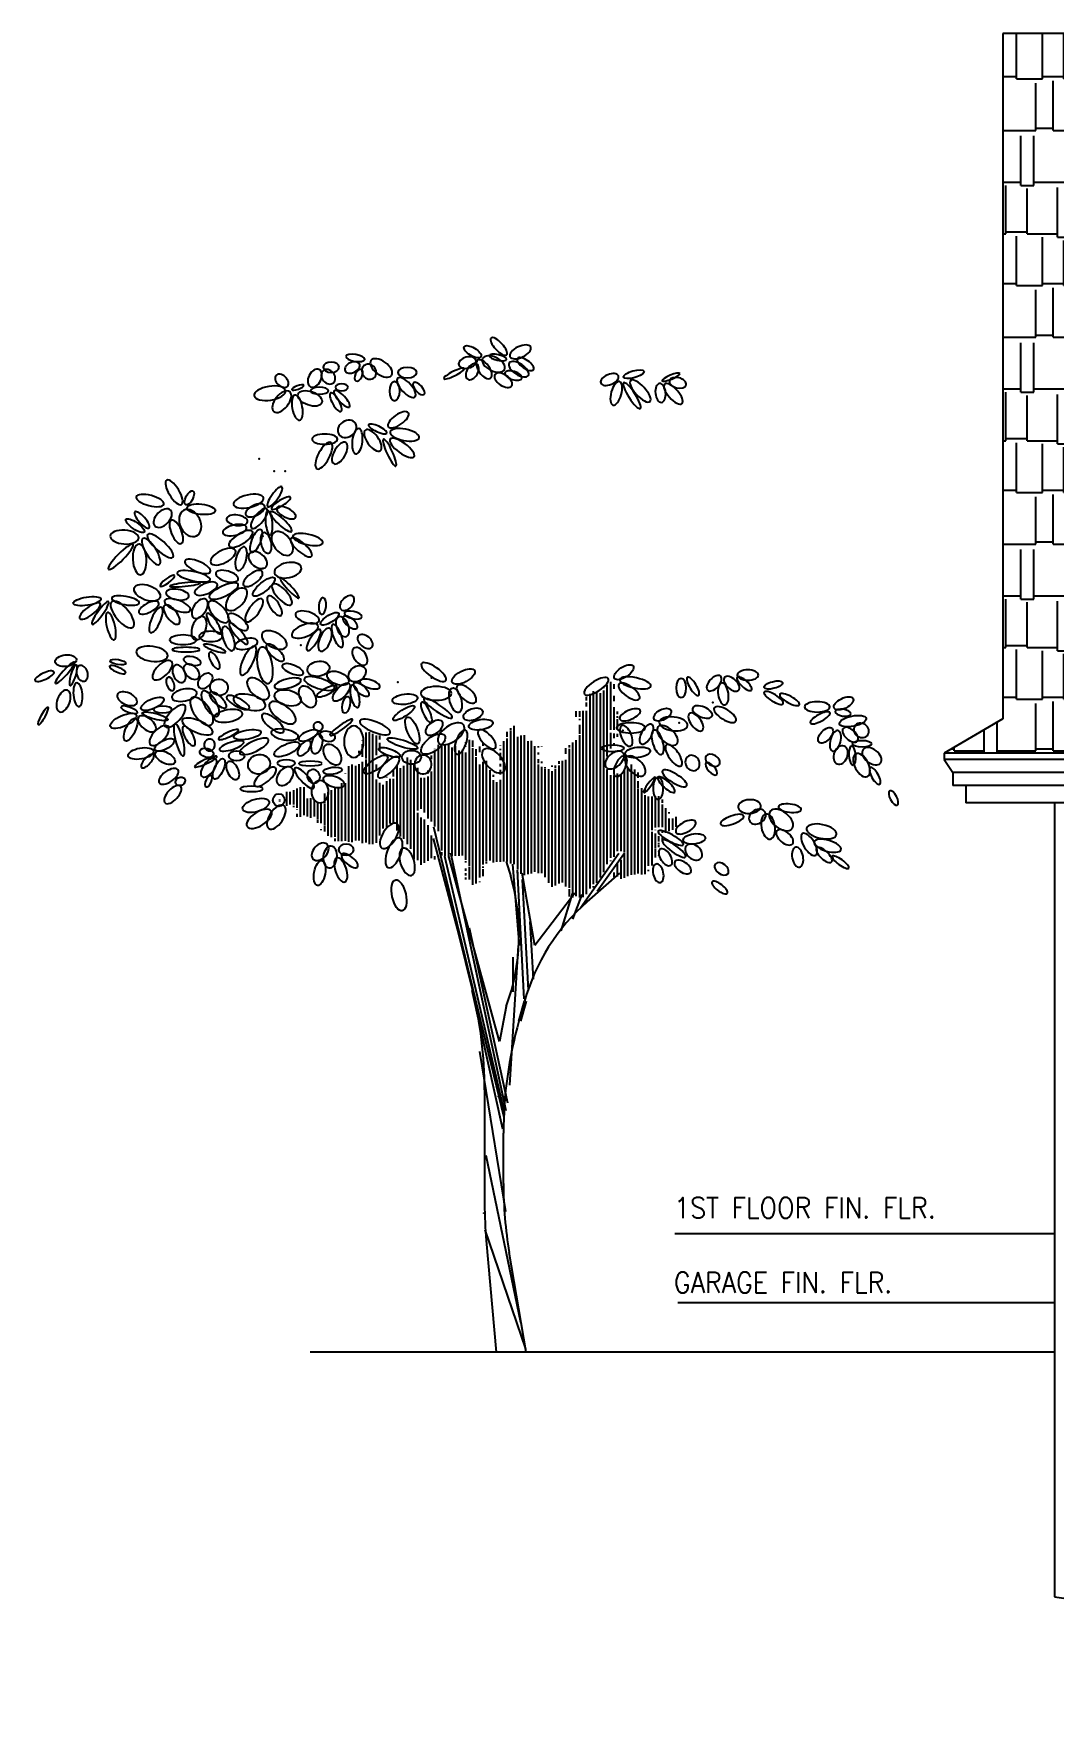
# Model space of a CAD drawing. Header units: inches. Extents: x 52 to 2123, y 129 to 1246.
# Drawn here: x 52.3 to 289.3, y 135.9 to 526.5 of the extents above; entities that cross this region are included whole.
import ezdxf

# ---------------------------------------------------------------- set-up
doc = ezdxf.new("R2010")
doc.units = ezdxf.units.IN
doc.header["$LTSCALE"] = 15
doc.header["$MEASUREMENT"] = 0
doc.layers.get('0').update_dxf_attribs({"linetype": 'CONTINUOUS'})
for name, color, linetype in [('Annotations', 7, 'CONTINUOUS'), ('Exterior', 5, 'CONTINUOUS'), ('Landscaping', 94, 'CONTINUOUS'), ('Roof Shingles', 34, 'CONTINUOUS')]:
    doc.layers.add(name, color=color, linetype=linetype)
doc.styles.add('SIMPLEX', font='SIMPLEX.SHX', dxfattribs={"width": 0.9})

# ---------------------------------------------------------------- blocks, each defined once
blk = doc.blocks.new('E4', base_point=(655.182746, 222.149869))
blk.add_circle((656.700527, 222.149869), 1.51778)
blk = doc.blocks.new('TREE')
at = {"color": 3}
for p, q in [((20.09, 191.75), (20.09, 191.78)), ((20.09, 146.53), (20.09, 191.75)), ((20.89, 192.1), (20.89, 192.4)), ((20.89, 147.54), (20.89, 192.08)), ((21.69, 148.55), (21.69, 192.12)), ((22.49, 191.82), (22.49, 191.94)), ((22.49, 149.14), (22.49, 191.82)), ((23.29, 193.09), (23.29, 193.41)), ((23.29, 150.33), (23.29, 192.5)), ((24.09, 179.09), (24.09, 193.79)), ((24.89, 183.37), (24.89, 194.51)), ((25.69, 192.9), (25.69, 194.01)), ((16.89, 186.41), (16.89, 187.72)), ((17.69, 186.44), (17.69, 187.75)), ((18.49, 184.89), (18.49, 187.77)), ((19.29, 190.18), (19.29, 191.07)), ((19.29, 188.78), (19.29, 189.76)), ((19.29, 145.28), (19.29, 187.79)), ((25.69, 190.03), (25.69, 191.26)), ((25.69, 188), (25.69, 188.62)), ((25.69, 183.4), (25.69, 187.98)), ((26.49, 187.03), (26.49, 187.68)), ((1.69, 183.34), (1.69, 183.8)), ((2.49, 152.23), (2.49, 184.31)), ((17.69, 185.64), (17.69, 185.93)), ((17.69, 182.46), (17.69, 184.58)), ((18.49, 144.54), (18.49, 184.82)), ((26.49, 186.15), (26.49, 186.58)), ((26.49, 183.42), (26.49, 185.85)), ((27.29, 187.38), (27.29, 187.42)), ((27.29, 184.3), (27.29, 184.43)), ((-32.71, 182.31), (-32.71, 182.41)), ((-32.71, 180.94), (-32.71, 181)), ((-32.71, 177.1), (-32.71, 180.05)), ((-31.91, 176.76), (-31.91, 182.79)), ((-31.11, 156.84), (-31.11, 182.88)), ((-30.31, 156.86), (-30.31, 182.5)), ((-29.51, 177.49), (-29.51, 182.08)), ((-28.71, 181.12), (-28.71, 182.1)), ((-28.71, 178.55), (-28.71, 180.36)), ((-27.91, 181.76), (-27.91, 181.8)), ((-15.11, 178.58), (-15.11, 179.89)), ((-13.51, 154.05), (-13.51, 179.93)), ((-12.71, 179.66), (-12.71, 179.96)), ((-11.11, 154.12), (-11.11, 179.68)), ((-8.71, 180.4), (-8.71, 180.53)), ((-7.91, 151.85), (-7.91, 181.04)), ((-7.11, 179.47), (-7.11, 180.89)), ((-4.71, 179.71), (-4.71, 180.2)), ((-0.71, 179.66), (-0.71, 179.78)), ((0.09, 180.21), (0.09, 180.75)), ((0.09, 174.44), (0.09, 180.17)), ((0.89, 182), (0.89, 182.95)), ((0.89, 181.74), (0.89, 182)), ((0.89, 152.84), (0.89, 181.35)), ((1.69, 152.35), (1.69, 183.13)), ((3.29, 151.27), (3.29, 181.75)), ((4.09, 149.99), (4.09, 182.1)), ((4.89, 150.01), (4.89, 182.12)), ((5.69, 149.88), (5.69, 180.73)), ((6.49, 150.39), (6.49, 180.86)), ((15.29, 179.31), (15.29, 179.81)), ((16.09, 180.16), (16.09, 180.49)), ((16.09, 144.45), (16.09, 180.16)), ((16.89, 144.76), (16.89, 181.02)), ((17.69, 144.49), (17.69, 182.18)), ((24.89, 179.2), (24.89, 182.72)), ((25.69, 181.43), (25.69, 182.56)), ((25.69, 179.66), (25.69, 180.33)), ((26.49, 181.76), (26.49, 182.44)), ((-33.51, 177.88), (-33.51, 178.52)), ((-32.71, 157.08), (-32.71, 175.99)), ((-31.91, 157.25), (-31.91, 176.51)), ((-22.31, 156.83), (-22.31, 176.94)), ((-21.51, 155.8), (-21.51, 176.44)), ((-16.71, 176.56), (-16.71, 177.44)), ((-15.91, 178.88), (-15.91, 178.97)), ((-15.91, 176.02), (-15.91, 178.22)), ((-15.91, 174.95), (-15.91, 175.93)), ((-15.11, 159.9), (-15.11, 178.58)), ((-14.31, 155.35), (-14.31, 179.58)), ((-12.71, 153.74), (-12.71, 179.6)), ((-11.91, 154.1), (-11.91, 179.33)), ((-10.31, 154.14), (-10.31, 178.61)), ((-9.51, 154.24), (-9.51, 178.74)), ((-8.71, 179.42), (-8.71, 179.52)), ((-8.71, 153.24), (-8.71, 178.17)), ((-7.11, 147.4), (-7.11, 179.14)), ((-6.31, 177.34), (-6.31, 178.91)), ((-6.31, 147.71), (-6.31, 177.07)), ((-5.51, 178.23), (-5.51, 179.52)), ((-5.51, 178.21), (-5.51, 178.23)), ((-5.51, 178.19), (-5.51, 178.21)), ((-4.71, 152.13), (-4.71, 175.94)), ((-3.91, 152.86), (-3.91, 176.18)), ((-0.71, 178.68), (-0.71, 179.01)), ((-0.71, 176.38), (-0.71, 178.02)), ((7.29, 179.24), (7.29, 179.57)), ((7.29, 150.41), (7.29, 179.24)), ((8.09, 179.31), (8.09, 179.6)), ((8.09, 177.63), (8.09, 178.14)), ((8.09, 175.66), (8.09, 176.58)), ((8.89, 179.54), (8.89, 179.62)), ((8.89, 175.69), (8.89, 176.08)), ((12.89, 175.81), (12.89, 176.13)), ((12.89, 175.53), (12.89, 175.81)), ((13.69, 147.98), (13.69, 176.16)), ((14.49, 177.82), (14.49, 179.13)), ((14.49, 147), (14.49, 176.45)), ((15.29, 146.72), (15.29, 178.99)), ((24.09, 177.18), (24.09, 179.09)), ((24.89, 179.05), (24.89, 179.11)), ((-36.71, 173.26), (-36.71, 173.34)), ((-35.91, 157.64), (-35.91, 174.96)), ((-35.11, 157.34), (-35.11, 175.36)), ((-34.31, 157.69), (-34.31, 175.05)), ((-33.51, 157.71), (-33.51, 175.4)), ((-29.51, 174.09), (-29.51, 175.38)), ((-29.51, 157.15), (-29.51, 171.88)), ((-27.11, 172.32), (-27.11, 172.48)), ((-26.31, 161.69), (-26.31, 172.03)), ((-25.51, 172.57), (-25.51, 174.18)), ((-25.51, 161.88), (-25.51, 172.04)), ((-24.71, 160.04), (-24.71, 175.01)), ((-23.91, 158.65), (-23.91, 174.53)), ((-23.11, 158.12), (-23.11, 175.05)), ((-20.71, 153.41), (-20.71, 175.64)), ((-19.91, 172.86), (-19.91, 174.59)), ((-19.91, 164.67), (-19.91, 172.86)), ((-19.11, 165.02), (-19.11, 172.23)), ((-18.31, 164.19), (-18.31, 172.29)), ((-17.51, 173.26), (-17.51, 173.92)), ((-17.51, 162.83), (-17.51, 172.58)), ((-16.71, 162.14), (-16.71, 173.73)), ((-15.91, 160.98), (-15.91, 174.95)), ((-5.51, 149.09), (-5.51, 175.36)), ((-3.11, 153.04), (-3.11, 174.06)), ((-2.31, 172.46), (-2.31, 172.98)), ((-0.71, 174.86), (-0.71, 175.51)), ((-0.71, 173.03), (-0.71, 174.13)), ((0.09, 152.82), (0.09, 174.44)), ((8.09, 150.11), (8.09, 175.31)), ((8.89, 150.13), (8.89, 174.84)), ((9.69, 174.6), (9.69, 174.73)), ((9.69, 149.17), (9.69, 174.4)), ((10.49, 147.88), (10.49, 174.29)), ((11.29, 174.78), (11.29, 175.1)), ((11.29, 146.93), (11.29, 173.79)), ((12.09, 174.47), (12.09, 175.13)), ((12.09, 147.42), (12.09, 174.24)), ((12.89, 147.73), (12.89, 175.15)), ((24.09, 152.22), (24.09, 174.18)), ((24.89, 153.72), (24.89, 172.85)), ((25.69, 153.91), (25.69, 172.8)), ((26.49, 155.24), (26.49, 173.26)), ((27.29, 155.27), (27.29, 173.1)), ((28.09, 155.07), (28.09, 174.34)), ((28.89, 149.42), (28.89, 174.65)), ((29.69, 149.77), (29.69, 175.36)), ((30.49, 149.79), (30.49, 174.22)), ((31.29, 172.23), (31.29, 173.47)), ((-50.31, 165.73), (-50.31, 169.01)), ((-49.51, 166.08), (-49.51, 169.03)), ((-48.71, 166.1), (-48.71, 169.38)), ((-47.91, 165.26), (-47.91, 169.79)), ((-47.11, 164.26), (-47.11, 170.08)), ((-46.31, 164.54), (-46.31, 170.11)), ((-41.51, 166.47), (-41.51, 168.65)), ((-40.71, 158.81), (-40.71, 168.96)), ((-39.91, 158.5), (-39.91, 169.36)), ((-39.11, 158.53), (-39.11, 169.79)), ((-38.31, 157.57), (-38.31, 169.67)), ((-37.51, 157.59), (-37.51, 171.03)), ((-36.71, 157.62), (-36.71, 171.05)), ((-28.71, 158.84), (-28.71, 171.13)), ((-27.91, 160.83), (-27.91, 170.66)), ((-27.11, 160.85), (-27.11, 171.47)), ((-2.31, 152.62), (-2.31, 171.73)), ((-1.51, 152.77), (-1.51, 171.28)), ((-0.71, 152.79), (-0.71, 171.8)), ((31.29, 169.79), (31.29, 171.44)), ((31.29, 150.04), (31.29, 169.63)), ((32.09, 149.84), (32.09, 169.83)), ((32.89, 168.96), (32.89, 169.63)), ((32.89, 149.86), (32.89, 168.21)), ((35.29, 160.75), (35.29, 167.96)), ((36.09, 160.77), (36.09, 167.98)), ((-51.91, 167.21), (-51.91, 167.32)), ((-51.91, 166.99), (-51.91, 167.1)), ((-51.91, 166.66), (-51.91, 166.76)), ((-48.71, 165.45), (-48.71, 165.78)), ((-47.91, 164.82), (-47.91, 164.92)), ((-47.11, 163.2), (-47.11, 164.19)), ((-46.31, 163.88), (-46.31, 164.54)), ((-45.51, 163.25), (-45.51, 167.47)), ((-44.71, 162.95), (-44.71, 167.53)), ((-43.91, 163.3), (-43.91, 167.23)), ((-43.11, 162.74), (-43.11, 166.27)), ((-42.31, 161.75), (-42.31, 166.48)), ((-41.51, 161.16), (-41.51, 166.32)), ((-19.91, 153.2), (-19.91, 164.11)), ((33.69, 151.8), (33.69, 167.91)), ((34.49, 160.07), (34.49, 167.93)), ((36.89, 166.45), (36.89, 167.24)), ((36.89, 160.8), (36.89, 166.04)), ((37.69, 164.75), (37.69, 165.21)), ((37.69, 163.11), (37.69, 164.75)), ((38.49, 163.94), (38.49, 164.29)), ((-47.91, 163.18), (-47.91, 163.87)), ((-46.31, 163.58), (-46.31, 163.85)), ((-43.11, 161.79), (-43.11, 162.59)), ((-42.31, 160.73), (-42.31, 160.74)), ((-42.31, 160.07), (-42.31, 160.33)), ((-41.51, 159.77), (-41.51, 161.01)), ((-27.91, 160.5), (-27.91, 160.83)), ((-19.11, 152.09), (-19.11, 163.05)), ((-18.31, 152.52), (-18.31, 162.6)), ((-17.51, 152.95), (-17.51, 161.29)), ((35.29, 160.09), (35.29, 160.15)), ((37.69, 159.51), (37.69, 163.11)), ((38.49, 159.86), (38.49, 162.81)), ((39.29, 160.54), (39.29, 162.83)), ((39.29, 160.21), (39.29, 160.54)), ((40.09, 161.87), (40.09, 163.18)), ((40.09, 160.89), (40.09, 161.87)), ((-39.11, 157.54), (-39.11, 158.2)), ((-35.91, 157.4), (-35.91, 157.64)), ((-27.91, 159.16), (-27.91, 159.38)), ((-16.71, 153.63), (-16.71, 158.87)), ((34.49, 153.52), (34.49, 159.74)), ((35.29, 155.98), (35.29, 159.32)), ((36.09, 157.5), (36.09, 158.68)), ((36.09, 156.84), (36.09, 157.17)), ((36.09, 156.18), (36.09, 156.69)), ((36.89, 159.49), (36.89, 159.81)), ((36.89, 157.76), (36.89, 158.41)), ((-19.91, 153.11), (-19.91, 153.2)), ((-15.91, 153.3), (-15.91, 154.07)), ((-14.31, 154.2), (-14.31, 155.01)), ((-8.71, 152.61), (-8.71, 152.88)), ((-3.91, 152.37), (-3.91, 152.7)), ((0.64, 152.84), (1.67, 149.36)), ((24.89, 152.9), (24.89, 153.09)), ((27.29, 148.83), (27.29, 153.22)), ((28.09, 149.39), (28.09, 154.96)), ((34.49, 151.88), (34.49, 153.52)), ((35.29, 153.74), (35.29, 155.83)), ((36.09, 155.14), (36.09, 155.2)), ((36.09, 154.22), (36.09, 154.31)), ((-8.71, 150.7), (-8.71, 151.24)), ((-8.71, 149.6), (-8.71, 150.13)), ((-8.71, 148.62), (-8.71, 149.12)), ((-7.91, 148.65), (-7.91, 151.59)), ((-4.71, 151.36), (-4.71, 151.7)), ((-4.71, 149.4), (-4.71, 151.06)), ((3.29, 150.95), (3.29, 151.27)), ((3.29, 149.83), (3.29, 150.38)), ((4.89, 149.68), (4.89, 150.01)), ((6.49, 150.06), (6.49, 150.39)), ((21.69, 147.89), (21.69, 148.55)), ((24.09, 151.18), (24.09, 151.24)), ((24.89, 149.27), (24.89, 149.3)), ((25.69, 149.16), (25.69, 150.3)), ((26.49, 151.64), (26.49, 152.29)), ((26.49, 149.34), (26.49, 151.64)), ((28.09, 149.06), (28.09, 149.39)), ((33.69, 150.56), (33.69, 150.87)), ((-5.51, 148.06), (-5.51, 148.19)), ((12.09, 147.22), (12.09, 147.28)), ((20.89, 146.83), (20.89, 147.1))]:
    blk.add_line(p, q, dxfattribs=at)
for p, q in [((0.15, 93.4), (-16.2, 160.81)), ((-16.36, 158.18), (-10.45, 136.04)), ((0.15, 94.98), (-13.61, 153.98)), ((-0.9, 111.09), (-12.72, 153.98)), ((0.64, 94.98), (-12.23, 154.77)), ((17.88, 142.08), (26.78, 154.77)), ((21.77, 145.93), (27.92, 154.59)), ((3.71, 133.32), (2.18, 152.23)), ((4.77, 120.98), (3.23, 150.83)), ((7.28, 133.32), (4.36, 150.13)), ((5.82, 122.99), (4.44, 148.64)), ((19.46, 143.5), (27.03, 150.13)), ((16.58, 145.49), (7.28, 133.32)), ((13.43, 136.74), (16.1, 145.58)), ((15.29, 144.69), (15.29, 146.39)), ((16.1, 139.45), (18.28, 145.14)), ((1.04, 96.73), (-7.86, 137.35)), ((6.95, 125.53), (6.22, 138.84)), ((-10.45, 136.04), (-7.2, 122.89)), ((3.39, 133.32), (1.37, 100.93)), ((2.18, 130.61), (2.18, 122.55)), ((-0.17, 90.69), (-7.3, 122.9)), ((0.63, 119.2), (-0.9, 111.09)), ((3.58, 115.79), (4.87, 120.39)), ((4.03, 115.78), (5.32, 120.38)), ((0.56, 71.61), (-5.51, 108.72)), ((-4.38, 99.81), (-4.38, 73.32)), ((-0.01, 78.1), (-0.01, 89.79)), ((4.04, 45.87), (-4.06, 84.56)), ((5.17, 39.75), (-4.22, 67.32)), ((-4.01, 64.84), (-1.71, 38.96)), ((5.25, 38.96), (1.34, 62.08))]:
    blk.add_line(p, q)
for centre in [(-1.26, 98.27), (-4.64, 71.23)]:
    blk.add_circle(centre, 0.0028)
for centre, radius, start, end in [((-44.39, 135.86), 48, 339.7008, 16.3416), ((51.08, 107.39), 48, 131.2066, 164.2872), ((-100.38, 99.81), 96, 0, 13.912), ((95.99, 89.79), 96, 164.2872, 180), ((95.99, 78.1), 96, 180, 189.6101), ((91.62, 73.32), 96, 180, 185.0695)]:
    blk.add_arc(centre, radius, start, end)
for p in [(-26.25, 250.95), (-56.77, 246.31), (-53.29, 243.42), (-50.7, 243.42), (-55.88, 228.36), (-55.88, 220.84), (-47.05, 203.03), (-16.7, 195.45), (-24.55, 194.49), (48.63, 189.76), (40.77, 185.03), (27.74, 183.2)]:
    blk.add_point(p, dxfattribs=at)
at = {"color": 3, "zscale": 0.8}
for p, xscale, yscale, rotation in [((0.72, 270.42), 1.7484832, -0.6302624, 132.760736), ((-32.24, 269.37), 1.4570688, -0.5252184, 171.218146), ((-30.78, 269.11), 1.9427592, -1.0504376, 324.211228), ((-6.4, 269.16), 1.3599312, -0.8403496000000001, 195.128095), ((-5.24, 270), 1.4894488, 0.6302624, 149.465872), ((-6.01, 269.16), 1.683724, -0.8403496000000001, 305.725226), ((-4.85, 269.58), 1.878, -1.0504376, 333.476132), ((0.72, 269.37), 1.3599312, -0.4201752, 167.796179), ((1.3, 268.53), 1.7484832, -0.8403496000000001, 327.023187), ((1.5, 270), 1.7484832, -0.8403496000000001, 24.865445), ((3.25, 269.58), 1.4894488, -0.6302624, 324.806497), ((-50.13, 263.16), 1.214224, -0.7878280000000001, 137.172459), ((-42.85, 267.01), 1.4570688, -0.9629008000000001, 243.915146), ((-41.87, 266.75), 1.214224, -0.9629008000000001, 309.769402), ((-33.46, 268.32), 1.214224, -0.7878280000000001, 206.175948), ((-32.97, 267.01), 0.9713792, -0.5252184, 243.915146), ((-32.24, 268.06), 1.214224, -1.0504376, 303.807764), ((-24.55, 265), 1.9427592, -0.7878280000000001, 312.760736), ((-9.12, 267.26), 1.7484832, -0.3501456, 206.364664), ((-6.21, 268.32), 1.3599312, -0.8403496000000001, 239.713145), ((-2, 265.86), 1.5542072, -0.8403496000000001, 325.946534), ((0.33, 266.28), 1.3599312, -0.6302624, 342.026098), ((26.69, 265.52), 1.4570688, -0.7878280000000001, 201.466328), ((27.9, 265.26), 1.6189656, 0.5252184, 15.753814), ((36.84, 264.42), 1.4570688, -0.3151312, 22.07355), ((38.54, 264.42), 1.3113624, -0.7878280000000001, 345.9879759999999), ((-50.62, 262.11), 2.4284488, -1.0504376, 189.213591), ((-49.65, 261.85), 1.9427592, -1.0504376, 231.289931), ((-49.16, 262.37), 0.9713792, -0.2626096, 19.822329), ((-47.7, 261.32), 1.9427592, 1.0504376, 340.177671), ((-40.66, 262.11), 1.3761208, -0.5252184, 180), ((-40.17, 261.58), 1.6189656, -0.5252184, 299.47156), ((-39.28, 262.11), 1.6999136, -0.5252184, 312.760736), ((-25.28, 264.21), 1.4570688, -0.7878280000000001, 270), ((-20.91, 263.95), 1.214224, -0.5252184, 312.760736), ((26.93, 264.21), 1.8618104, -0.7878280000000001, 254.494846), ((27.9, 263.95), 2.3475, -0.5252184, 302.802363), ((29.52, 264.47), 2.185604, -0.7878280000000001, 312.760736), ((36.26, 263.79), 1.4570688, -0.7878280000000001, 275.2833330000001), ((37.42, 263.63), 1.991328, -0.7878280000000001, 311.793958), ((-48.43, 261.06), 1.9427592, -0.7878280000000001, 280.4783160000001), ((-26.74, 253.75), 1.8618104, -0.7878280000000001, 34.80616), ((-34.35, 254.54), 1.5380176, -1.2255104, 213.205706), ((-31.35, 254.19), 1.5380176, -0.4376824, 335.744718), ((-40.09, 250.07), 2.266552, -0.8753648, 241.968049), ((-38.56, 250.86), 1.9427592, -0.7878280000000001, 180), ((-36.61, 250.07), 1.8618104, -0.8753648, 239.973751), ((-33.62, 253.31), 1.9427592, -0.7878280000000001, 263.604443), ((-32.08, 252.96), 1.9427592, -0.8753648, 306.207272), ((-27.87, 250.86), 2.266552, -0.4376824, 294.814359), ((-26.33, 250.86), 2.266552, -0.7878280000000001, 323.728833), ((-26.33, 252.52), 2.266552, -0.8753648, 349.070433), ((-78.88, 235.76), 2.185604, -0.7878280000000001, 165.057333), ((-74.78, 235.68), 2.185604, -0.7878280000000001, 121.134219), ((-73.78, 235.59), 1.214224, 0.5252184, 63.29999399999999), ((-55.72, 237.21), 2.3475, -0.9629008000000001, 192.203821), ((-54.74, 235.19), 1.8618104, -0.5252184, 54.57435099999999), ((-82.31, 230.3), 1.6189656, -0.5252184, 131.777863), ((-77.32, 234.36), 1.6999136, -1.0504376, 225.363312), ((-74.22, 234.36), 2.185604, -1.575656, 296.310064), ((-73.5, 234.94), 2.185604, 0.7878280000000001, 353.690105), ((-55.47, 235.45), 1.6189656, -0.7878280000000001, 206.523868), ((-54.99, 234.67), 1.8618104, -0.7002912, 231.831685), ((-54.1, 233.97), 2.185604, -0.5252184, 317.172459), ((-53.85, 234.67), 1.6999136, -0.4376824, 31.713395), ((-52.64, 234.93), 1.6189656, -0.7002912, 332.652662), ((-83.44, 229.31), 1.6999136, 0.5252184, 145.049576), ((-77.12, 232.05), 1.9427592, -0.7878280000000001, 292.938407), ((-59.68, 230.38), 1.8618104, -0.7878280000000001, 192.753269), ((-59.44, 231.69), 1.6189656, -0.7878280000000001, 171.795354), ((-54.74, 234.23), 1.8618104, -0.5252184, 275.866478), ((-86.03, 226.43), 2.6712936, -0.5252184, 225.363312), ((-84.72, 227.91), 2.185604, -1.0504376, 176.263643), ((-84.71, 226.51), 2.3475, -1.0504376, 273.290566), ((-83.72, 227.83), 2.3475, -0.7878280000000001, 302.114114), ((-82.62, 228.73), 2.5903448, -0.7878280000000001, 318.104121), ((-58.31, 229.41), 2.1046552, -0.7878280000000001, 212.124807), ((-56.36, 229.85), 1.8618104, -0.7002912, 247.406236), ((-55.72, 229.15), 1.6189656, -0.7878280000000001, 283.562676), ((-53.37, 229.15), 2.1046552, -1.3130464, 308.803459), ((-49.4, 227.84), 2.1046552, -0.7002912, 319.381893), ((-48.92, 228.36), 2.3475, -0.7878280000000001, 347.388605), ((-68.1, 220.05), 2.1046552, -0.7878280000000001, 156.608866), ((-62.27, 225.04), 2.1046552, -0.9629008000000001, 206.971004), ((-60.17, 225.83), 1.8618104, -0.7878280000000001, 254.494846), ((-58.95, 224.34), 1.6189656, -1.0504376, 320.9565479999999), ((-53.21, 219.79), 2.1046552, -1.1379736, 11.638921), ((-79.76, 216.72), 1.3761208, -0.3501456, 36.820463), ((-68.1, 218.21), 2.5903448, -0.7002912, 167.796179), ((-61.63, 218.3), 1.7808624, -0.7878280000000001, 163.914028), ((-56.04, 220.14), 1.7808624, -0.7878280000000001, 217.12467), ((-53.21, 218.65), 2.1046552, 0.7002912, 219.88272), ((-51.83, 218.65), 2.1046552, -0.3501456, 312.760736), ((-90.96, 213.97), 2.1370344, -0.6302624, 349.783195), ((-79.76, 214.1), 2.1046552, 1.1379736, 159.4778), ((-78.38, 215.23), 1.7808624, -0.7878280000000001, 350.554369), ((-77.49, 216.72), 2.3475, -0.2626096, 6.383006000000001), ((-66.48, 217.25), 1.8618104, -0.7878280000000001, 202.935727), ((-61.63, 217.16), 2.4284488, -0.7878280000000001, 205.107843), ((-59.84, 216.02), 2.1046552, -1.1379736, 227.239264), ((-54.66, 214.45), 1.7808624, -0.7002912, 303.656129), ((-53.61, 217.16), 2.1046552, -0.7878280000000001, 312.760736), ((-37.73, 211.3), 1.3599312, -0.8403496000000001, 47.239264), ((-93.49, 213.76), 2.1370344, 0.6302624, 188.992586), ((-93.68, 212.71), 1.9427592, -0.6302624, 216.4017060000001), ((-91.74, 213.13), 2.1370344, -0.4201752, 233.998599), ((-90.96, 213.13), 2.5255864, -1.0504376, 309.769402), ((-80.08, 212.96), 1.6999136, -0.7002912, 207.710488), ((-79.43, 211.82), 2.1046552, -0.7002912, 246.482729), ((-78.71, 212.26), 1.7808624, -0.7878280000000001, 308.042137), ((-78.71, 213.4), 2.1046552, -0.7878280000000001, 339.4778), ((-69.07, 213.66), 1.6999136, -0.9629008000000001, 235.647314), ((-68.34, 213.13), 2.1046552, -0.9629008000000001, 312.760736), ((-63.89, 210.16), 1.8618104, -0.7878280000000001, 321.936443), ((-56.04, 213.75), 2.1046552, -0.7878280000000001, 234.4515259999999), ((-42.84, 208.71), 1.878, -0.8403496000000001, 163.389435), ((-42.26, 210.18), 1.2951728, -0.5602336, 84.291013), ((-38.25, 210.46), 1.6189656, 0.5602336, 211.713395), ((-36.95, 210.46), 1.3599312, -0.5602336, 348.361079), ((-91.93, 210.61), 2.1370344, -0.6302624, 283.375934), ((-69.72, 209.63), 1.8618104, -1.0504376, 249.7008069999999), ((-68.83, 210.42), 1.8618104, -0.5252184, 303.445846), ((-64.86, 207.36), 1.9427592, -0.7878280000000001, 289.125358), ((-63.65, 208.14), 2.1046552, -0.5252184, 311.132784), ((-56.04, 205.78), 2.1046552, -1.1379736, 331.600192), ((-43.1, 207.59), 2.1370344, -0.9103792, 201.270935), ((-42.59, 206.67), 1.878, -0.5602336, 238.346498), ((-40.38, 206.96), 1.878, -0.8403496000000001, 248.38077), ((-39.61, 207.87), 1.878, -0.6302624, 290.939361), ((-38.25, 209.62), 1.6189656, -0.9103792, 290.939361), ((-37.21, 209.62), 1.3599312, -0.6302624, 320.674541), ((-77.98, 200.53), 2.4284488, -1.1379736, 171.971365), ((-71.34, 204.29), 2.0237072, 0.7878280000000001, 180), ((-69.64, 203.15), 1.7808624, -0.3501456, 341.595933), ((-57.09, 203.94), 1.7808624, -0.7878280000000001, 192.753269), ((-57.74, 202.8), 2.4284488, -0.7878280000000001, 245.185641), ((-54.99, 203.15), 1.7808624, -0.7002912, 316.856689), ((-34.75, 202.33), 1.5542072, -0.9103792, 306.493682), ((-33.71, 205.2), 1.3599312, -0.8403496000000001, 320.514407), ((-99.65, 199.07), 2.1758896, -0.3781576, 228.090758), ((-99.19, 199.7), 1.6319176, 0.8823672, 185.788871), ((-91.38, 199.44), 1.2433656, 0.3781576, 350.310453), ((-77.07, 199.27), 1.9427592, -0.9103792, 223.786174), ((-74.03, 198.36), 1.4246896, -0.9103792, 316.856689), ((-74.29, 199.9), 1.3599312, -0.6302624, 345.5614770000001), ((-68.2, 201.37), 1.4246896, -0.5602336, 299.02339), ((-54.66, 194.14), 2.8331896, -1.1379736, 99.989642), ((-46.57, 196.41), 1.6999136, 0.7002912, 156.852071), ((-45.52, 197.11), 1.6999136, 1.1379736, 10.216805), ((-13.38, 194.84), 2.266552, -0.7878280000000001, 145.19384), ((25.8, 195.32), 1.6999136, 0.7878280000000001, 34.053466), ((-104.4, 196.85), 1.5930624, -0.5042096, 204.48077), ((-99.19, 198.44), 1.6319176, -0.3781576, 253.365878), ((-98.37, 198.32), 1.2433656, -0.8403496000000001, 285.938328), ((-91.5, 198.18), 1.3599312, -0.3781576, 336.608866), ((-77.91, 195.63), 1.1008968, -0.5602336, 289.406401), ((-76.29, 198.36), 1.4246896, -0.9103792, 296.084854), ((-70.66, 193.24), 1.3599312, -0.9103792, 47.239264), ((-68.2, 193.52), 1.4246896, -1.190496, 353.671105), ((-54.66, 190.72), 2.1046552, -1.1379736, 136.420027), ((-53.21, 193.35), 2.1046552, -0.7002912, 14.27564), ((-46.25, 195.28), 2.4284488, -0.7878280000000001, 342.026098), ((-35.98, 194.39), 1.7484832, 0.9453936000000001, 158.414787), ((-35.69, 195.02), 1.4570688, 1.1029592, 39.043452), ((-33.36, 194.71), 1.602776, -0.6302624, 343.567957), ((-11.92, 194.4), 1.9427592, 0.8753648, 27.566767), ((24.34, 195.32), 2.185604, -0.7878280000000001, 212.976813), ((27.01, 195.06), 2.4284488, -0.7878280000000001, 347.7961789999999), ((41.26, 195.32), 1.4570688, -0.7878280000000001, 270), ((42.72, 195.58), 1.6189656, -0.5252184, 301.653502), ((50.41, 195.84), 1.4570688, -0.7878280000000001, 227.239264), ((51.38, 195.58), 1.4570688, -0.7878280000000001, 317.172459), ((54.29, 195.58), 1.4570688, -0.5252184, 317.976212), ((-101.25, 192.57), 1.7614344, -0.9523968, 249.7008069999999), ((-99.07, 194.28), 1.8132416, -0.7002912, 275.155174), ((-85.17, 189.6), 1.6189656, -0.9103792, 155.606421), ((-84.16, 188.23), 1.903904, 0.7353064, 24.255282), ((-71.24, 192.05), 1.9427592, -0.9103792, 191.515808), ((-72.34, 190.79), 2.5255864, -1.190496, 306.131551), ((-69.82, 192.33), 2.2017936, -0.9103792, 301.158686), ((-68.2, 192.05), 1.683724, -0.6302624, 317.540862), ((-64.25, 191.14), 1.9427592, -0.6302624, 331.600192), ((-62.68, 190.72), 2.5093968, -1.1379736, 345.9879759999999), ((-53.21, 191.51), 2.1046552, -1.1379736, 347.246731), ((-46.97, 193.35), 1.7808624, -1.1379736, 302.627504), ((-38.7, 193.45), 1.6999136, -0.4726968, 205.669711), ((-35.84, 194.08), 1.7484832, 0.7878280000000001, 227.239264), ((-35.11, 193.76), 1.7484832, -0.6302624, 283.284444), ((-34.67, 194.23), 1.4570688, 0.6302624, 317.976212), ((-19.94, 190.85), 1.9427592, 0.7878280000000001, 186.85148), ((-10.39, 187.4), 1.9427592, 0.8753648, 104.799972), ((-10.71, 193.61), 1.8618104, -0.8753648, 318.224949), ((26.77, 194.01), 1.9427592, -0.7878280000000001, 324.211228), ((50.65, 194.27), 1.6999136, -0.7878280000000001, 278.761657), ((60.53, 192.17), 1.6999136, -0.5252184, 328.2866050000001), ((60.53, 193.22), 1.4570688, 0.5252184, 15.128095), ((64.17, 191.64), 1.6999136, -0.5252184, 331.600192), ((76.77, 188.46), 1.6189656, 0.7878280000000001, 25.94868), ((-105.81, 188.68), 1.5542072, 0.2801168, 242.147053), ((-85.25, 186.81), 2.1758896, 0.8333472000000001, 203.863914), ((-84.98, 187.34), 1.3599312, -0.3921632, 160.177671), ((-83.89, 187.34), 2.0398968, 0.441184, 344.871905), ((-77.07, 188.13), 1.3599312, 0.5602336, 180), ((-74.03, 189.04), 2.2017936, -0.9103792, 227.239264), ((-60.62, 187.22), 2.2017936, -0.9103792, 189.859208), ((-56.04, 186.96), 2.1046552, -0.7878280000000001, 320.411183), ((-54.26, 189.59), 2.4284488, -1.1379736, 322.87533), ((-36.13, 191.13), 1.3113624, 0.5777408, 258.38753), ((-20.67, 188.9), 1.9427592, 0.5252184, 212.976813), ((-18.97, 189.8), 1.6999136, -0.5252184, 294.814359), ((-18.48, 190.59), 2.5903448, -0.5252184, 326.1302539999999), ((-9.25, 186.17), 1.5380176, 0.8753648, 20.450092), ((27.01, 185.86), 1.6999136, -0.7002912, 23.391134), ((34.95, 185.86), 1.4570688, 0.7878280000000001, 28.399808), ((43.2, 187.18), 1.6189656, -0.7878280000000001, 306.818433), ((43.93, 188.49), 1.6189656, -0.7878280000000001, 337.0642730000001), ((48.95, 188.49), 1.9427592, -0.7878280000000001, 328.2866050000001), ((75.8, 188.72), 1.9427592, -0.7878280000000001, 180), ((75.8, 187.41), 1.6999136, -0.5252184, 208.399808), ((77.01, 187.67), 1.214224, -0.5252184, 350.786409), ((-85.39, 186.07), 1.903904, 0.7353064, 245.185641), ((-84.71, 186.36), 1.6319176, -0.8823672, 320.9565479999999), ((-77.91, 184.21), 1.9427592, -0.9103792, 226.30174), ((-76.29, 184.77), 2.5255864, -0.5602336, 284.578648), ((-74.61, 185.68), 2.5255864, -0.9103792, 336.852071), ((-74.29, 184.21), 1.683724, -0.6302624, 298.653786), ((-66.19, 181.2), 1.683724, -0.3501456, 25.107843), ((-56.36, 182.85), 2.1046552, 0.7002912, 190.216805), ((-53.94, 182.85), 2.1046552, -0.7878280000000001, 349.783195), ((-43.17, 183.13), 1.5784912, 0.6565232000000001, 205.669711), ((-42.44, 183.26), 0.7285344, 0.6565232000000001, 123.445846), ((-42.68, 182.47), 1.214224, 0.7878280000000001, 342.026098), ((-35.07, 185.82), 2.1046552, -0.3501456, 215.262639), ((-34.75, 184.33), 2.4284488, -1.4881192, 270), ((-33.37, 185.47), 2.5093968, -0.7878280000000001, 338.116737), ((-19.94, 180.17), 2.185604, 0.7878280000000001, 111.61923), ((-17.99, 182.5), 1.5380176, -0.8753648, 36.271167), ((-9.25, 184.51), 2.3475, -1.2255104, 214.80616), ((-8.85, 183.28), 1.9427592, -0.7878280000000001, 250.107139), ((-8.04, 184.16), 1.8618104, 0.7878280000000001, 8.781854), ((-5.77, 183.28), 1.8618104, -0.7878280000000001, 312.760736), ((27.5, 184.38), 1.6999136, -0.7878280000000001, 292.798743), ((34.46, 184.64), 1.6999136, -0.7878280000000001, 240.97661), ((34.95, 183.33), 1.9427592, -0.7878280000000001, 287.131706), ((35.92, 184.11), 1.9427592, -1.0504376, 317.172459), ((36.16, 185.16), 2.185604, -1.0504376, 353.14852), ((76.29, 183.73), 1.4570688, 0.7878280000000001, 227.239264), ((77.99, 184.78), 2.1046552, 0.7878280000000001, 11.461912), ((78.88, 183.73), 1.4570688, -0.7878280000000001, 317.976212), ((81.55, 184.26), 1.214224, -1.0504376, 327.023187), ((-81.28, 178.43), 1.9686624, 0.8403496000000001, 190.216805), ((-80.97, 178.76), 1.6578208, 0.6722800000000001, 27.12316300000001), ((-67.03, 179.66), 0.8418624000000001, -0.9103792, 169.398988), ((-65.93, 178.75), 1.9427592, -0.5602336, 17.973902), ((-61.22, 177.94), 2.4284488, -0.7878280000000001, 25.816701), ((-53.21, 177.51), 2.1046552, 0.7878280000000001, 24.865445), ((-47.62, 177.51), 1.3761208, -0.7002912, 50.58015800000001), ((-42.81, 182.47), 1.5784912, 0.7878280000000001, 256.982794), ((-41.39, 179.78), 1.7808624, -1.1379736, 308.042137), ((-24.07, 177.29), 1.6999136, 0.5252184, 160.177671), ((-19.94, 179.12), 2.4284488, 0.5252184, 162.830535), ((-18.97, 178.07), 2.185604, 1.0504376, 37.683198), ((-4.64, 178.73), 2.266552, -1.2255104, 312.760736), ((27.98, 179.12), 1.6999136, 0.5252184, 180), ((28.23, 177.81), 1.9427592, 0.7878280000000001, 6.851480000000001), ((37.86, 179.91), 1.9427592, -0.7878280000000001, 304.743379), ((77.74, 183.21), 1.6189656, -0.7878280000000001, 254.494846), ((79.12, 179.62), 1.4570688, -1.0504376, 248.38077), ((80.82, 179.62), 1.4570688, -0.5252184, 275.2833330000001), ((83.49, 178.83), 1.6999136, -1.0504376, 322.316802), ((-81.28, 177.64), 1.3469792, -0.5042096, 227.239264), ((-80.81, 178.09), 1.6578208, 0.8403496000000001, 332.652662), ((-66.57, 177.18), 1.8650488, -0.33614, 204.48077), ((-66.88, 176.68), 1.709628, -0.8403496000000001, 232.88871), ((-67.34, 177.63), 1.0879448, 0.6722800000000001, 164.871905), ((-65.01, 176.68), 1.709628, 0.6722800000000001, 245.185641), ((-63.92, 176), 1.5024, -0.8403496000000001, 297.191531), ((-54.26, 176.02), 1.6999136, 1.4881192, 194.012024), ((-26.98, 177.29), 2.185604, 0.7878280000000001, 215.788772), ((-24.31, 177.02), 2.185604, -0.7878280000000001, 224.2232859999999), ((-18.48, 177.55), 1.4570688, -1.3130464, 264.716667), ((27.74, 178.07), 1.6999136, -1.0504376, 220.863406), ((28.23, 177.29), 1.6999136, -0.7878280000000001, 245.185641), ((28.47, 177.02), 1.9427592, -1.0504376, 316.583039), ((42.96, 177.29), 1.214224, -1.0504376, 300.026249), ((47.01, 177.29), 1.214224, -0.7878280000000001, 328.2866050000001), ((47.01, 175.71), 1.214224, -0.5252184, 312.760736), ((81.79, 177.78), 1.9427592, -1.0504376, 297.852947), ((-75.58, 174.09), 1.7484832, -0.8403496000000001, 214.332352), ((-74.03, 171.99), -0.7771032000000001, -0.6302624, 28.399808), ((-67.87, 172.83), 0.9713792, -0.4201752, 245.185641), ((-52.88, 174.53), 2.1046552, -0.7878280000000001, 219.754917), ((-49.24, 174.57), 1.6189656, -1.0504376, 232.381613), ((-48.43, 174.53), 2.1046552, -0.6127552, 312.760736), ((-42.85, 173.35), 0.9713792, -1.0504376, 210.633521), ((-41.87, 172.12), 1.6999136, -0.7878280000000001, 342.8305349999999), ((-41.87, 173.61), 1.4570688, 0.5252184, 7.698206000000001), ((35.19, 172.38), 1.4570688, -0.2626096, 233.506318), ((35.92, 172.38), 1.6999136, -0.7878280000000001, 270), ((35.92, 172.38), 1.6999136, -0.5252184, 317.976212), ((36.89, 173.87), 2.185604, -0.7002912, 328.50061), ((85.19, 174.63), 1.4570688, -0.5252184, 299.02339), ((-75, 170.31), 1.7484832, -0.8403496000000001, 227.239264), ((-54.42, 166.74), 2.1046552, 0.9629008000000001, 196.199742), ((-42.6, 171.6), 1.6999136, -1.3130464, 270), ((89.72, 169.2), 1.214224, -0.5252184, 297.852947), ((-53.94, 164.51), 2.185604, -1.0504376, 212.460855), ((-51.02, 165.82), 2.1046552, -1.0504376, 237.084346), ((55.77, 163.43), 1.878, -0.6302624, 199.822329), ((59.78, 165.74), 1.7484832, -1.0504376, 183.315523), ((60.75, 164.27), 1.3599312, -1.0504376, 209.973764), ((60.95, 163.85), 1.9427592, -1.0504376, 279.836626), ((61.92, 164.48), 2.1370344, -1.2605248, 321.816241), ((63.86, 165.53), 1.7484832, -0.6302624, 353.14852), ((-24.79, 161.62), 2.185604, -1.0504376, 238.748139), ((35.92, 159.87), 2.185604, -0.5252184, 331.600192), ((40.05, 159.6), 1.6999136, -0.7878280000000001, 28.399808), ((63.47, 159.93), 1.5542072, -0.8403496000000001, 320.9565479999999), ((70.4, 160.56), 2.3313104, -1.0504376, 347.7961789999999), ((-40.98, 156.83), 1.5542072, -1.0504376, 227.239264), ((-40.01, 156.41), 1.683724, -1.0504376, 264.133522), ((-24.07, 158.29), 2.4284488, -1.0504376, 248.38077), ((-23.34, 155.93), 2.185604, -1.0504376, 287.131706), ((36.4, 155.66), 1.4570688, -0.7878280000000001, 303.445846), ((36.89, 157.77), 2.185604, -0.5252184, 324.211228), ((42.47, 156.45), 1.4570688, -1.0504376, 319.758658), ((41.75, 157.77), 1.6999136, 0.7878280000000001, 6.851480000000001), ((67.88, 156.15), 1.5542072, -0.8403496000000001, 280.4783160000001), ((69.43, 159.3), 1.9427592, -0.8403496000000001, 301.653502), ((72.15, 157.41), 2.1370344, -0.8403496000000001, 343.567957), ((72.73, 155.94), 1.5542072, -0.6302624, 317.172459), ((-42.15, 153.05), 1.9427592, 0.8403496000000001, 259.521684), ((-38.72, 153.68), 1.9427592, -0.8403496000000001, 288.586165), ((-37.55, 154.52), 1.5542072, -0.6302624, 320.9565479999999), ((35.43, 152.25), 1.4570688, -0.7878280000000001, 283.017206), ((39.8, 152.78), 1.4570688, -0.7878280000000001, 325.946534), ((49.19, 152.25), 1.214224, -0.7878280000000001, 322.316802), ((76.36, 154.05), 1.5542072, -0.4201752, 324.211228)]:
    blk.add_blockref('E4', p, dxfattribs=dict(at, xscale=xscale, yscale=yscale, rotation=rotation))
for p, xscale, yscale in [((-41.87, 267.54), 1.214224, -0.7878280000000001), ((-24.55, 266.31), 1.4570688, -0.7878280000000001), ((-39.04, 262.9), 0.9713792, -0.5252184), ((-70.69, 205.08), 1.7808624, -0.7878280000000001), ((-76.92, 202.02), 2.1046552, -0.3501456), ((54.29, 196.11), 1.6189656, -0.7878280000000001), ((-19.21, 191.86), 2.3475, -1.0504376), ((26.28, 183.85), 2.185604, -0.7878280000000001), ((81.06, 180.15), 1.4570688, 0.5252184), ((-63.77, 177.35), 1.1915584, 0.7843264), ((-48.35, 175.62), -1.3761208, 0.5252184), ((-47.54, 175.58), 1.7808624, -0.3501456), ((-23.58, 177.02), 1.4570688, 1.0504376), ((-61.12, 169.68), 1.7484832, -0.4201752), ((-53.53, 167.09), 0.8904312, 0.9629008000000001), ((-38.33, 155.57), 1.1656552, -0.8403496000000001)]:
    blk.add_blockref('E4', p, dxfattribs=dict(at, xscale=xscale, yscale=yscale))
at = {"zscale": 0.8}
for p, xscale, yscale, rotation in [((-25.04, 148.57), 2.4284488, 1.0504376, 282.046288), ((48.46, 148.14), 1.4570688, -0.5252184, 322.316802)]:
    blk.add_blockref('E4', p, dxfattribs=dict(at, xscale=xscale, yscale=yscale, rotation=rotation))

msp = doc.modelspace()

# ---------------------------------------------------------------- hatches: boundary and pattern name
at = {"layer": 'Roof Shingles'}
h = msp.add_hatch(dxfattribs=at)
h.set_pattern_fill('AR-RSHKE,_O', color=256)
h.set_pattern_definition([(0, (0, 0), (25.5, 12), [6, -5, 7, -3, 9, -4]), (0, (6, 0.5), (25.5, 12), [5, -19, 4, -6]), (0, (18, -0.75), (25.5, 12), [3, -31]), (90, (0, 0), (-8.5, 12), [11.5, -36.5]), (90, (6, 0), (-8.5, 12), [11.25, -36.75]), (90, (11, 0), (-8.5, 12), [10.5, -37.5]), (90, (18, -0.75), (-8.5, 12), [11.5, -36.5]), (90, (21, -0.75), (-8.5, 12), [11.5, -36.5]), (90, (30, 0), (-8.5, 12), [11, -37])])
h.paths.add_polyline_path([(408.52337, 526.48513), (293.29194, 526.48513), (293.29194, 464.48513), (391.26566, 464.48513)])
h.paths.add_polyline_path([(293.29194, 526.48513), (277.29194, 526.48513), (277.29194, 367.48513), (263.73544, 359.48513), (277.29194, 359.48513), (362.62399, 359.48513), (364.27057, 365.52632), (305.29194, 365.52632), (305.29194, 453.98513), (303.79194, 453.98513), (303.79194, 457.98513), (297.79194, 457.98513), (297.79194, 459.98513), (296.29194, 459.98513), (296.29194, 461.48513), (293.29194, 464.48513)])

# ---------------------------------------------------------------- linework, layer by layer
at = {"layer": 'Annotations'}
for p, q in [((201.15736, 247.98513), (289.29194, 247.98513)), ((201.8901, 231.98513), (289.29194, 231.98513))]:
    msp.add_line(p, q, dxfattribs=at)
at = {"layer": 'Exterior'}
for p, q in [((277.29194, 526.48513), (277.29194, 367.48513)), ((545.29194, 526.48513), (277.29194, 526.48513)), ((277.29194, 367.48513), (263.73544, 359.48513)), ((263.73544, 359.48513), (263.73544, 357.98513)), ((563.29194, 359.48513), (277.29194, 359.48513)), ((263.73544, 357.98513), (265.73544, 354.98513)), ((563.29194, 357.98513), (277.29194, 357.98513)), ((265.73544, 354.98513), (265.73544, 351.98513)), ((268.73544, 351.98513), (268.73544, 347.98513)), ((565.29194, 354.98513), (277.29194, 354.98513)), ((567.29194, 351.98513), (277.29194, 351.98513)), ((574.29194, 347.98513), (277.29194, 347.98513)), ((289.29194, 347.98513), (289.29194, 163.67875))]:
    msp.add_line(p, q, dxfattribs=at)
at = {"layer": 'Exterior', "linetype": 'Continuous'}
for p, q in [((277.29194, 359.48513), (263.73544, 359.48513)), ((277.29194, 357.98513), (263.73544, 357.98513)), ((277.29194, 354.98513), (265.73544, 354.98513)), ((277.29194, 351.98513), (265.73544, 351.98513)), ((277.29194, 347.98513), (268.73544, 347.98513))]:
    msp.add_line(p, q, dxfattribs=at)
at = {"layer": 'Landscaping'}
for p, q in [((289.29194, 220.46436), (116.48279, 220.46436)), ((289.29194, 163.67875), (485.65407, 135.92808))]:
    msp.add_line(p, q, dxfattribs=at)

# ---------------------------------------------------------------- block references
msp.add_blockref('TREE', (161.36819, 181.50706), dxfattribs=at)

# ---------------------------------------------------------------- texts
at = {"layer": 'Annotations', "color": 7, "style": 'SIMPLEX', "width": 0.9}
for s, p in [('1ST FLOOR FIN. FLR.', (201.00315, 251.56847)), ('GARAGE FIN. FLR.', (200.93046, 234.22027))]:
    msp.add_text(s, height=4.8, dxfattribs=at).set_placement(p)

doc.saveas('drawing.dxf')
